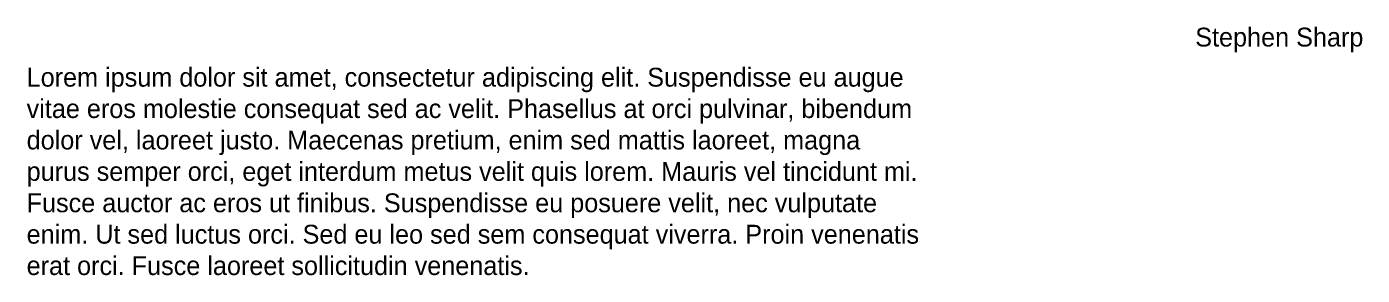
# Model space of a CAD drawing. Header units: millimetres. Extents: x 2963 to 4062, y 1247 to 1959.
# Drawn here: x 3884.7 to 4061.8, y 1926.1 to 1959.1 of the extents above; entities that cross this region are included whole.
import ezdxf

# ---------------------------------------------------------------- set-up
doc = ezdxf.new("R2010")
doc.units = ezdxf.units.MM
doc.layers.get('0').update_dxf_attribs({"color": 255})
doc.styles.get("Standard").update_dxf_attribs({"font": 'inductio.ttf'})

msp = doc.modelspace()

# ---------------------------------------------------------------- texts
at = {"char_height": 2.5, "attachment_point": 1}
for s, insert in [('Stephen Sharp', (4039.66, 1958.92)), ('Lorem ipsum dolor sit amet, consectetur adipiscing elit. Suspendisse eu augue vitae eros molestie consequat sed ac velit. Phasellus at orci pulvinar, bibendum dolor vel, laoreet justo. Maecenas pretium, enim sed mattis laoreet, magna purus semper orci, eget interdum metus velit quis lorem. Mauris vel tincidunt mi. Fusce auctor ac eros ut finibus. Suspendisse eu posuere velit, nec vulputate enim. Ut sed luctus orci. Sed eu leo sed sem consequat viverra. Proin venenatis erat orci. Fusce laoreet sollicitudin venenatis.', (3884.66, 1953.6))]:
    msp.add_mtext_dynamic_manual_height_columns(s, width=118.8192, gutter_width=12.5, heights=[0], dxfattribs=dict(at, insert=insert))

doc.saveas('drawing.dxf')
